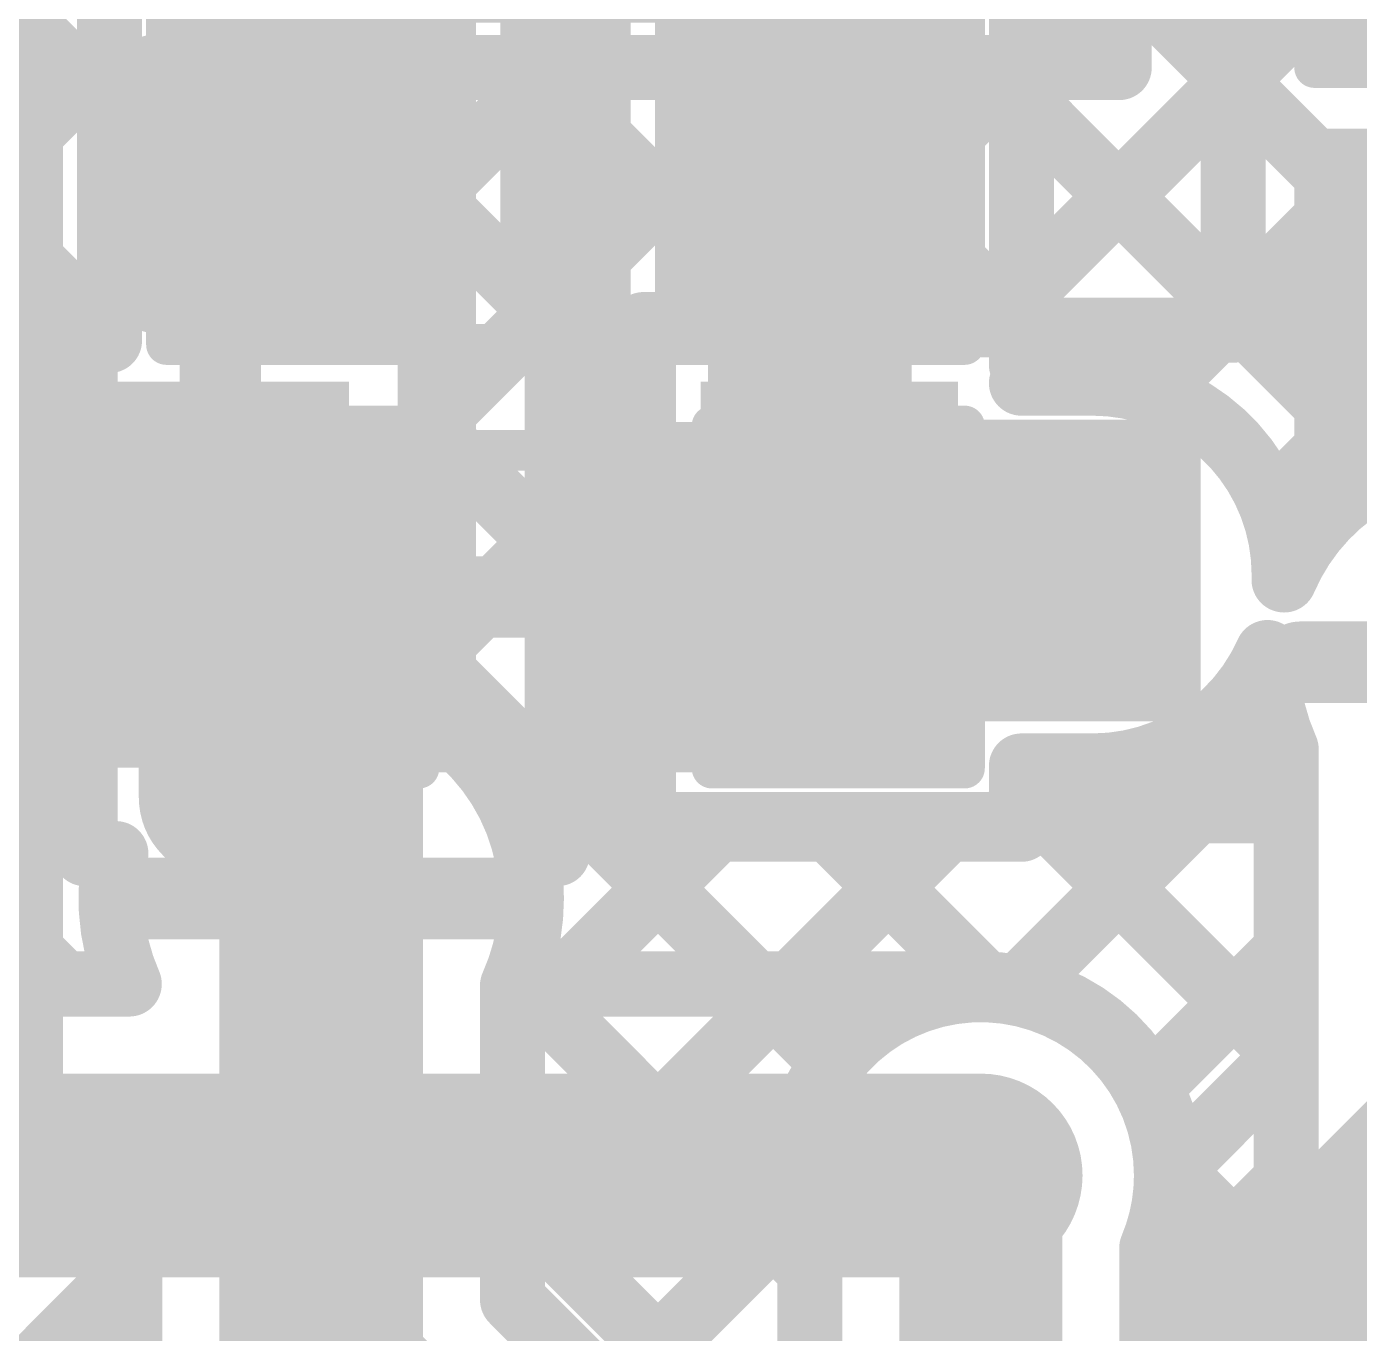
# Model space of a CAD drawing. Header units: millimetres. Extents: x 2.49 to 5.65, y 1.36 to 4.13.
# Drawn here: x 4.0378 to 4.2015, y 1.9676 to 2.128 of the extents above; entities that cross this region are included whole.
import ezdxf

# ---------------------------------------------------------------- set-up
doc = ezdxf.new("R2010")
doc.units = ezdxf.units.MM
doc.header["$MEASUREMENT"] = 0
for name, color, linetype in [('BottomLayer', 5, 'Continuous'), ('BottomOverlay', 54, 'Continuous'), ('BottomPaste', 16, 'Continuous'), ('BottomSolder', 6, 'Continuous'), ('MultiLayer', 9, 'Continuous'), ('TopLayer', 1, 'Continuous'), ('TopOverlay', 2, 'Continuous'), ('TopPaste', 8, 'Continuous'), ('TopSolder', 216, 'Continuous'), ('ViaHoleLayer', 16, 'Continuous')]:
    doc.layers.add(name, color=color, linetype=linetype)

# ---------------------------------------------------------------- blocks, each defined once
blk = doc.blocks.new('3_SSOP_12')
at = {"layer": 'TopLayer'}
for points in [[(-0.01181, 0.02756), (0.01181, 0.02756), (-0.01181, 0.06693), (0.01181, 0.06693)], [(-0.04921, -0.06693), (-0.02559, -0.06693), (-0.04921, -0.02756), (-0.02559, -0.02756)], [(0.02559, -0.06693), (0.04921, -0.06693), (0.02559, -0.02756), (0.04921, -0.02756)]]:
    blk.add_solid(points, dxfattribs=at)
at = {"layer": 'TopOverlay', "const_width": 0.005}
for points in [[(-0.06, -0.016), (-0.06, 0.033)], [(-0.06, 0.033), (-0.02, 0.033)], [(0.02, 0.033), (0.06, 0.033)], [(0.06, -0.016), (0.06, 0.033)], [(-0.015, -0.032), (0.015, -0.032)]]:
    blk.add_lwpolyline(points, dxfattribs=at)
at = {"layer": 'TopOverlay'}
for points, const_width in [([(-0.06125, 0.033, 1), (-0.05875, 0.033, 1)], 0.0025), ([(-0.06125, 0.033, 1), (-0.05875, 0.033, 1)], 0.0025), ([(-0.02125, 0.033, 1), (-0.01875, 0.033, 1)], 0.0025), ([(0.01875, 0.033, 1), (0.02125, 0.033, 1)], 0.0025), ([(0.05875, 0.033, 1), (0.06125, 0.033, 1)], 0.0025), ([(0.05875, 0.033, 1), (0.06125, 0.033, 1)], 0.0025), ([(-0.06125, -0.016, 1), (-0.05875, -0.016, 1)], 0.0025), ([(0.05875, -0.016, 1), (0.06125, -0.016, 1)], 0.0025), ([(-0.01625, -0.032, 1), (-0.01375, -0.032, 1)], 0.0025), ([(0.01375, -0.032, 1), (0.01625, -0.032, 1)], 0.0025), ([(-0.05839, -0.048, 1), (-0.06561, -0.048, 1)], 0.01), ([(-0.06811, -0.048, 1), (-0.06311, -0.048, 1)], 0.005), ([(-0.06089, -0.048, 1), (-0.05589, -0.048, 1)], 0.005)]:
    blk.add_lwpolyline(points, format="xyb", close=True, dxfattribs=dict(at, const_width=const_width))
at = {"layer": 'TopPaste'}
for points in [[(-0.01181, 0.02756), (0.01181, 0.02756), (-0.01181, 0.06693), (0.01181, 0.06693)], [(-0.04921, -0.06693), (-0.02559, -0.06693), (-0.04921, -0.02756), (-0.02559, -0.02756)], [(0.02559, -0.06693), (0.04921, -0.06693), (0.02559, -0.02756), (0.04921, -0.02756)]]:
    blk.add_solid(points, dxfattribs=at)
at = {"layer": 'TopSolder'}
for points in [[(-0.01581, 0.02356), (0.01581, 0.02356), (-0.01581, 0.07093), (0.01581, 0.07093)], [(-0.05321, -0.07093), (-0.02159, -0.07093), (-0.05321, -0.02356), (-0.02159, -0.02356)], [(0.02159, -0.07093), (0.05321, -0.07093), (0.02159, -0.02356), (0.05321, -0.02356)]]:
    blk.add_solid(points, dxfattribs=at)
blk = doc.blocks.new('R__0603_B_42')
at = {"layer": 'BottomLayer'}
for points in [[(-0.015, -0.0175), (-0.015, 0.0175), (-0.045, -0.0175), (-0.045, 0.0175)], [(0.045, -0.0175), (0.045, 0.0175), (0.015, -0.0175), (0.015, 0.0175)]]:
    blk.add_solid(points, dxfattribs=at)
at = {"layer": 'BottomOverlay', "const_width": 0.005}
for points in [[(-0.049, -0.021), (-0.049, 0.021)], [(-0.049, 0.021), (0.049, 0.021)], [(0.049, -0.021), (0.049, 0.021)], [(-0.049, -0.021), (0.049, -0.021)]]:
    blk.add_lwpolyline(points, dxfattribs=at)
at = {"layer": 'BottomOverlay', "const_width": 0.0025}
for points in [[(-0.05025, 0.021, 1), (-0.04775, 0.021, 1)], [(-0.05025, 0.021, 1), (-0.04775, 0.021, 1)], [(0.04775, 0.021, 1), (0.05025, 0.021, 1)], [(0.04775, 0.021, 1), (0.05025, 0.021, 1)], [(-0.05025, -0.021, 1), (-0.04775, -0.021, 1)], [(-0.05025, -0.021, 1), (-0.04775, -0.021, 1)], [(0.04775, -0.021, 1), (0.05025, -0.021, 1)], [(0.04775, -0.021, 1), (0.05025, -0.021, 1)]]:
    blk.add_lwpolyline(points, format="xyb", close=True, dxfattribs=at)
at = {"layer": 'BottomPaste'}
for points in [[(-0.015, -0.0175), (-0.015, 0.0175), (-0.045, -0.0175), (-0.045, 0.0175)], [(0.045, -0.0175), (0.045, 0.0175), (0.015, -0.0175), (0.015, 0.0175)]]:
    blk.add_solid(points, dxfattribs=at)
at = {"layer": 'BottomSolder'}
for points in [[(-0.011, -0.0215), (-0.011, 0.0215), (-0.049, -0.0215), (-0.049, 0.0215)], [(0.049, -0.0215), (0.049, 0.0215), (0.011, -0.0215), (0.011, 0.0215)]]:
    blk.add_solid(points, dxfattribs=at)
blk = doc.blocks.new('R__0603_51')
at = {"layer": 'TopLayer'}
for points in [[(-0.045, 0.0175), (-0.045, -0.0175), (-0.015, 0.0175), (-0.015, -0.0175)], [(0.015, 0.0175), (0.015, -0.0175), (0.045, 0.0175), (0.045, -0.0175)]]:
    blk.add_solid(points, dxfattribs=at)
at = {"layer": 'TopOverlay', "const_width": 0.005}
for points in [[(0.049, 0.021), (-0.049, 0.021)], [(-0.049, 0.021), (-0.049, -0.021)], [(0.049, 0.021), (0.049, -0.021)], [(0.049, -0.021), (-0.049, -0.021)]]:
    blk.add_lwpolyline(points, dxfattribs=at)
at = {"layer": 'TopOverlay', "const_width": 0.0025}
for points in [[(-0.05025, 0.021, 1), (-0.04775, 0.021, 1)], [(-0.05025, 0.021, 1), (-0.04775, 0.021, 1)], [(0.04775, 0.021, 1), (0.05025, 0.021, 1)], [(0.04775, 0.021, 1), (0.05025, 0.021, 1)], [(-0.05025, -0.021, 1), (-0.04775, -0.021, 1)], [(-0.05025, -0.021, 1), (-0.04775, -0.021, 1)], [(0.04775, -0.021, 1), (0.05025, -0.021, 1)], [(0.04775, -0.021, 1), (0.05025, -0.021, 1)]]:
    blk.add_lwpolyline(points, format="xyb", close=True, dxfattribs=at)
at = {"layer": 'TopPaste'}
for points in [[(-0.045, 0.0175), (-0.045, -0.0175), (-0.015, 0.0175), (-0.015, -0.0175)], [(0.015, 0.0175), (0.015, -0.0175), (0.045, 0.0175), (0.045, -0.0175)]]:
    blk.add_solid(points, dxfattribs=at)
at = {"layer": 'TopSolder'}
for points in [[(-0.049, 0.0215), (-0.049, -0.0215), (-0.011, 0.0215), (-0.011, -0.0215)], [(0.011, 0.0215), (0.011, -0.0215), (0.049, 0.0215), (0.049, -0.0215)]]:
    blk.add_solid(points, dxfattribs=at)
blk = doc.blocks.new('C__0603_B_100')
at = {"layer": 'BottomLayer'}
for points in [[(-0.015, -0.0175), (-0.015, 0.0175), (-0.045, -0.0175), (-0.045, 0.0175)], [(0.045, -0.0175), (0.045, 0.0175), (0.015, -0.0175), (0.015, 0.0175)]]:
    blk.add_solid(points, dxfattribs=at)
at = {"layer": 'BottomOverlay', "const_width": 0.005}
for points in [[(-0.018, 0.021), (-0.049, 0.021)], [(-0.049, 0.021), (-0.049, -0.021)], [(0.049, 0.021), (0.018, 0.021)], [(0.049, 0.021), (0.049, -0.021)], [(-0.018, -0.021), (-0.049, -0.021)], [(0.049, -0.021), (0.018, -0.021)]]:
    blk.add_lwpolyline(points, dxfattribs=at)
at = {"layer": 'BottomOverlay', "const_width": 0.0025}
for points in [[(-0.05025, 0.021, 1), (-0.04775, 0.021, 1)], [(-0.05025, 0.021, 1), (-0.04775, 0.021, 1)], [(-0.01925, 0.021, 1), (-0.01675, 0.021, 1)], [(0.01675, 0.021, 1), (0.01925, 0.021, 1)], [(0.04775, 0.021, 1), (0.05025, 0.021, 1)], [(0.04775, 0.021, 1), (0.05025, 0.021, 1)], [(-0.05025, -0.021, 1), (-0.04775, -0.021, 1)], [(-0.05025, -0.021, 1), (-0.04775, -0.021, 1)], [(-0.01925, -0.021, 1), (-0.01675, -0.021, 1)], [(0.01675, -0.021, 1), (0.01925, -0.021, 1)], [(0.04775, -0.021, 1), (0.05025, -0.021, 1)], [(0.04775, -0.021, 1), (0.05025, -0.021, 1)]]:
    blk.add_lwpolyline(points, format="xyb", close=True, dxfattribs=at)
at = {"layer": 'BottomPaste'}
for points in [[(-0.015, -0.0175), (-0.015, 0.0175), (-0.045, -0.0175), (-0.045, 0.0175)], [(0.045, -0.0175), (0.045, 0.0175), (0.015, -0.0175), (0.015, 0.0175)]]:
    blk.add_solid(points, dxfattribs=at)
at = {"layer": 'BottomSolder'}
for points in [[(-0.011, -0.0215), (-0.011, 0.0215), (-0.049, -0.0215), (-0.049, 0.0215)], [(0.049, -0.0215), (0.049, 0.0215), (0.011, -0.0215), (0.011, 0.0215)]]:
    blk.add_solid(points, dxfattribs=at)
blk = doc.blocks.new('C__0603_106')
at = {"layer": 'TopLayer'}
for points in [[(-0.045, 0.0175), (-0.045, -0.0175), (-0.015, 0.0175), (-0.015, -0.0175)], [(0.015, 0.0175), (0.015, -0.0175), (0.045, 0.0175), (0.045, -0.0175)]]:
    blk.add_solid(points, dxfattribs=at)
at = {"layer": 'TopOverlay', "const_width": 0.005}
for points in [[(-0.049, -0.021), (-0.049, 0.021)], [(-0.049, 0.021), (-0.018, 0.021)], [(0.018, 0.021), (0.049, 0.021)], [(0.049, -0.021), (0.049, 0.021)], [(-0.049, -0.021), (-0.018, -0.021)], [(0.018, -0.021), (0.049, -0.021)]]:
    blk.add_lwpolyline(points, dxfattribs=at)
at = {"layer": 'TopOverlay', "const_width": 0.0025}
for points in [[(-0.05025, 0.021, 1), (-0.04775, 0.021, 1)], [(-0.05025, 0.021, 1), (-0.04775, 0.021, 1)], [(-0.01925, 0.021, 1), (-0.01675, 0.021, 1)], [(0.01675, 0.021, 1), (0.01925, 0.021, 1)], [(0.04775, 0.021, 1), (0.05025, 0.021, 1)], [(0.04775, 0.021, 1), (0.05025, 0.021, 1)], [(-0.05025, -0.021, 1), (-0.04775, -0.021, 1)], [(-0.05025, -0.021, 1), (-0.04775, -0.021, 1)], [(-0.01925, -0.021, 1), (-0.01675, -0.021, 1)], [(0.01675, -0.021, 1), (0.01925, -0.021, 1)], [(0.04775, -0.021, 1), (0.05025, -0.021, 1)], [(0.04775, -0.021, 1), (0.05025, -0.021, 1)]]:
    blk.add_lwpolyline(points, format="xyb", close=True, dxfattribs=at)
at = {"layer": 'TopPaste'}
for points in [[(-0.045, 0.0175), (-0.045, -0.0175), (-0.015, 0.0175), (-0.015, -0.0175)], [(0.015, 0.0175), (0.015, -0.0175), (0.045, 0.0175), (0.045, -0.0175)]]:
    blk.add_solid(points, dxfattribs=at)
at = {"layer": 'TopSolder'}
for points in [[(-0.049, 0.0215), (-0.049, -0.0215), (-0.011, 0.0215), (-0.011, -0.0215)], [(0.011, 0.0215), (0.011, -0.0215), (0.049, 0.0215), (0.049, -0.0215)]]:
    blk.add_solid(points, dxfattribs=at)

msp = doc.modelspace()

# ---------------------------------------------------------------- linework, layer by layer
at = {"layer": 'BottomLayer'}
for points, const_width in [([(4.132, 2.112), (4.132, 2.159)], 0.025), ([(4.074, 2.11), (4.074, 2.156)], 0.025), ([(4.1555, 2.15189), (4.22008, 2.08731)], 0.008), ([(4.16, 2.12353), (4.18212, 2.14565)], 0.008), ([(4.1, 2.0895), (4.1, 2.1385)], 0.008), ([(4.108, 2.0865), (4.108, 2.1385)], 0.008), ([(4.16, 2.0865), (4.16, 2.1385)], 0.008), ([(4.16, 2.09525), (4.20031, 2.13556)], 0.008), ([(4.17611, 2.08307), (4.22854, 2.1355)], 0.008), ([(4.19064, 2.06932), (4.25682, 2.1355)], 0.008), ([(4.2001, 2.13558), (4.23422, 2.10146)], 0.008), ([(3.92034, 2.1325), (4.04234, 2.0105)], 0.008), ([(3.94862, 2.1325), (4.045, 2.03612)], 0.008), ([(3.9769, 2.1325), (4.045, 2.0644)], 0.008), ([(4.00519, 2.1325), (4.048, 2.08969)], 0.008), ([(4.03347, 2.1325), (4.048, 2.11797)], 0.008), ([(4.048, 2.0895), (4.048, 2.1325)], 0.008), ([(4.1, 2.1201), (4.108, 2.1281)], 0.008), ([(3.93383, 2.0105), (4.048, 2.12467)], 0.008), ([(4.1, 2.12254), (4.108, 2.11454)], 0.008), ([(4.16, 2.11911), (4.20552, 2.07359)], 0.008), ([(4.134, 2.058), (4.134, 2.11)], 0.025), ([(4.132, 2.112), (4.134, 2.11)], 0.02), ([(4.1, 2.09182), (4.108, 2.09982)], 0.008), ([(3.96212, 2.0105), (4.048, 2.09638)], 0.008), ([(4.1, 2.09426), (4.108, 2.08626)], 0.008), ([(4.045, 2.0265), (4.045, 2.0895)], 0.008), ([(4.103, 2.0265), (4.103, 2.0895)], 0.008), ([(4.16, 2.09083), (4.16657, 2.08426)], 0.008), ([(4.108, 2.0815), (4.108, 2.0865)], 0.008), ([(4.108, 2.0815), (4.108, 2.0865)], 0.008), ([(4.16, 2.08426), (4.16876, 2.08426)], 0.008), ([(4.108, 2.0295), (4.108, 2.0815)], 0.008), ([(4.103, 2.06653), (4.108, 2.07153)], 0.008), ([(4.134, 2.058), (4.13676, 2.06076)], 0.025), ([(4.13676, 2.06076), (4.16876, 2.06076)], 0.025), ([(4.074, 2.021), (4.074, 2.058)], 0.025), ([(3.9904, 2.0105), (4.045, 2.0651)], 0.008), ([(4.103, 2.06297), (4.108, 2.05797)], 0.008), ([(4.049, 2.058), (4.074, 2.058)], 0.01), ([(4.074, 2.058), (4.099, 2.058)], 0.01), ([(4.19419, 2.05), (4.216, 2.05)], 0.01), ([(4.103, 2.03825), (4.108, 2.04325)], 0.008), ([(4.15964, 2.01004), (4.1915, 2.04189)], 0.008), ([(4.18152, 2.04102), (4.1925, 2.03004)], 0.008), ([(4.1925, 2.00173), (4.1925, 2.03932)], 0.008), ([(4.16, 2.03726), (4.16876, 2.03726)], 0.008), ([(4.16, 2.0295), (4.16, 2.03726)], 0.008), ([(4.01868, 2.0105), (4.045, 2.03682)], 0.008), ([(4.103, 2.03469), (4.108, 2.02969)], 0.008), ([(4.16, 2.03426), (4.1925, 2.00176)], 0.008), ([(4.10354, 2.0105), (4.12254, 2.0295)], 0.008), ([(4.108, 2.0295), (4.16, 2.0295)], 0.008), ([(4.10819, 2.0295), (4.12719, 2.0105)], 0.008), ([(4.13182, 2.0105), (4.15082, 2.0295)], 0.008), ([(4.13647, 2.0295), (4.15548, 2.0105)], 0.008), ([(4.045, 2.0265), (4.04878, 2.0265)], 0.008), ([(4.09922, 2.0265), (4.103, 2.0265)], 0.008), ([(4.05219, 2.021), (4.074, 2.021)], 0.01), ([(4.074, 2.021), (4.09581, 2.021)], 0.01), ([(4.17581, 1.99792), (4.1925, 2.01461)], 0.008), ([(4.04697, 2.0105), (4.04946, 2.01299)], 0.008), ([(3.927, 2.0105), (4.05042, 2.0105)], 0.008), ([(4.09758, 2.0105), (4.155, 2.0105)], 0.008), ([(4.17849, 1.98772), (4.1925, 2.00173)], 0.008), ([(4.13, 1.906), (4.216, 1.992)], 0.025), ([(3.927, 1.987), (4.155, 1.987)], 0.025)]:
    msp.add_lwpolyline(points, dxfattribs=dict(at, const_width=const_width))
for points, const_width in [([(4.106, 2.1281, 1), (4.11, 2.1281, 1)], 0.004), ([(4.046, 2.12467, 1), (4.05, 2.12467, 1)], 0.004), ([(4.098, 2.12254, 1), (4.102, 2.12254, 1)], 0.004), ([(4.158, 2.12353, 1), (4.162, 2.12353, 1)], 0.004), ([(4.12575, 2.112, 1), (4.13825, 2.112, 1)], 0.0125), ([(4.098, 2.1201, 1), (4.102, 2.1201, 1)], 0.004), ([(4.158, 2.11911, 1), (4.162, 2.11911, 1)], 0.004), ([(4.046, 2.11797, 1), (4.05, 2.11797, 1)], 0.004), ([(4.06775, 2.11, 1), (4.08025, 2.11, 1)], 0.0125), ([(4.12775, 2.11, 1), (4.14025, 2.11, 1)], 0.0125), ([(4.127, 2.112, 1), (4.137, 2.112, 1)], 0.01), ([(4.129, 2.11, 1), (4.139, 2.11, 1)], 0.01), ([(4.106, 2.11454, 1), (4.11, 2.11454, 1)], 0.004), ([(4.106, 2.09982, 1), (4.11, 2.09982, 1)], 0.004), ([(4.046, 2.09638, 1), (4.05, 2.09638, 1)], 0.004), ([(4.098, 2.09426, 1), (4.102, 2.09426, 1)], 0.004), ([(4.158, 2.09525, 1), (4.162, 2.09525, 1)], 0.004), ([(4.098, 2.09182, 1), (4.102, 2.09182, 1)], 0.004), ([(4.043, 2.0895, 1), (4.047, 2.0895, 1)], 0.004), ([(4.046, 2.08969, 1), (4.05, 2.08969, 1)], 0.004), ([(4.046, 2.0895, 1), (4.05, 2.0895, 1)], 0.004), ([(4.098, 2.0895, 1), (4.102, 2.0895, 1)], 0.004), ([(4.101, 2.0895, 1), (4.105, 2.0895, 1)], 0.004), ([(4.158, 2.09083, 1), (4.162, 2.09083, 1)], 0.004), ([(4.106, 2.0865, 1), (4.11, 2.0865, 1)], 0.004), ([(4.106, 2.0865, 1), (4.11, 2.0865, 1)], 0.004), ([(4.106, 2.0865, 1), (4.11, 2.0865, 1)], 0.004), ([(4.106, 2.08626, 1), (4.11, 2.08626, 1)], 0.004), ([(4.158, 2.0865, 1), (4.162, 2.0865, 1)], 0.004), ([(4.158, 2.08426, 1), (4.162, 2.08426, 1)], 0.004), ([(4.16457, 2.08426, 1), (4.16857, 2.08426, 1)], 0.004), ([(4.16676, 2.08426, 1), (4.17076, 2.08426, 1)], 0.004), ([(4.16676, 2.08426, 1), (4.17076, 2.08426, 1)], 0.004), ([(4.17411, 2.08307, 1), (4.17811, 2.08307, 1)], 0.004), ([(4.106, 2.0815, 1), (4.11, 2.0815, 1)], 0.004), ([(4.106, 2.0815, 1), (4.11, 2.0815, 1)], 0.004), ([(4.106, 2.0815, 1), (4.11, 2.0815, 1)], 0.004), ([(4.106, 2.07153, 1), (4.11, 2.07153, 1)], 0.004), ([(4.13051, 2.06076, 1), (4.14301, 2.06076, 1)], 0.0125), ([(4.13051, 2.06076, 1), (4.14301, 2.06076, 1)], 0.0125), ([(4.16251, 2.06076, 1), (4.17501, 2.06076, 1)], 0.0125), ([(4.16285, 2.06076, 1), (4.17466, 2.06076, 1)], 0.01181), ([(4.18864, 2.06932, 1), (4.19264, 2.06932, 1)], 0.004), ([(4.06775, 2.058, 1), (4.08025, 2.058, 1)], 0.0125), ([(4.101, 2.06653, 1), (4.105, 2.06653, 1)], 0.004), ([(4.12775, 2.058, 1), (4.14025, 2.058, 1)], 0.0125), ([(4.12775, 2.058, 1), (4.14025, 2.058, 1)], 0.0125), ([(4.043, 2.0651, 1), (4.047, 2.0651, 1)], 0.004), ([(4.043, 2.0644, 1), (4.047, 2.0644, 1)], 0.004), ([(4.101, 2.06297, 1), (4.105, 2.06297, 1)], 0.004), ([(4.19025, 2.0601, 1), (4.19425, 2.0601, 1)], 0.004), ([(4.19026, 2.06076, 1), (4.19426, 2.06076, 1)], 0.004), ([(4.0465, 2.058, 1), (4.0515, 2.058, 1)], 0.005), ([(4.0715, 2.058, 1), (4.0765, 2.058, 1)], 0.005), ([(4.0715, 2.058, 1), (4.0765, 2.058, 1)], 0.005), ([(4.0965, 2.058, 1), (4.1015, 2.058, 1)], 0.005), ([(4.106, 2.05797, 1), (4.11, 2.05797, 1)], 0.004), ([(4.18822, 2.05118, 1), (4.19222, 2.05118, 1)], 0.004), ([(4.18822, 2.05118, 1), (4.19222, 2.05118, 1)], 0.004), ([(4.19169, 2.05, 1), (4.19669, 2.05, 1)], 0.005), ([(4.106, 2.04325, 1), (4.11, 2.04325, 1)], 0.004), ([(4.1895, 2.04189, 1), (4.1935, 2.04189, 1)], 0.004), ([(4.17952, 2.04102, 1), (4.18352, 2.04102, 1)], 0.004), ([(4.1905, 2.03932, 1), (4.1945, 2.03932, 1)], 0.004), ([(4.1905, 2.03932, 1), (4.1945, 2.03932, 1)], 0.004), ([(4.101, 2.03825, 1), (4.105, 2.03825, 1)], 0.004), ([(4.158, 2.03726, 1), (4.162, 2.03726, 1)], 0.004), ([(4.158, 2.03726, 1), (4.162, 2.03726, 1)], 0.004), ([(4.16676, 2.03726, 1), (4.17076, 2.03726, 1)], 0.004), ([(4.16676, 2.03726, 1), (4.17076, 2.03726, 1)], 0.004), ([(4.043, 2.03682, 1), (4.047, 2.03682, 1)], 0.004), ([(4.043, 2.03612, 1), (4.047, 2.03612, 1)], 0.004), ([(4.101, 2.03469, 1), (4.105, 2.03469, 1)], 0.004), ([(4.158, 2.03426, 1), (4.162, 2.03426, 1)], 0.004), ([(4.06775, 2.021, 1), (4.08025, 2.021, 1)], 0.0125), ([(4.06809, 2.021, 1), (4.07991, 2.021, 1)], 0.01181), ([(4.106, 2.02969, 1), (4.11, 2.02969, 1)], 0.004), ([(4.106, 2.0295, 1), (4.11, 2.0295, 1)], 0.004), ([(4.106, 2.0295, 1), (4.11, 2.0295, 1)], 0.004), ([(4.10619, 2.0295, 1), (4.11019, 2.0295, 1)], 0.004), ([(4.12054, 2.0295, 1), (4.12454, 2.0295, 1)], 0.004), ([(4.13447, 2.0295, 1), (4.13847, 2.0295, 1)], 0.004), ([(4.14882, 2.0295, 1), (4.15282, 2.0295, 1)], 0.004), ([(4.158, 2.0295, 1), (4.162, 2.0295, 1)], 0.004), ([(4.158, 2.0295, 1), (4.162, 2.0295, 1)], 0.004), ([(4.1905, 2.03004, 1), (4.1945, 2.03004, 1)], 0.004), ([(4.043, 2.0265, 1), (4.047, 2.0265, 1)], 0.004), ([(4.043, 2.0265, 1), (4.047, 2.0265, 1)], 0.004), ([(4.04678, 2.0265, 1), (4.05078, 2.0265, 1)], 0.004), ([(4.04678, 2.0265, 1), (4.05078, 2.0265, 1)], 0.004), ([(4.09722, 2.0265, 1), (4.10122, 2.0265, 1)], 0.004), ([(4.09722, 2.0265, 1), (4.10122, 2.0265, 1)], 0.004), ([(4.101, 2.0265, 1), (4.105, 2.0265, 1)], 0.004), ([(4.101, 2.0265, 1), (4.105, 2.0265, 1)], 0.004), ([(4.04969, 2.021, 1), (4.05469, 2.021, 1)], 0.005), ([(4.0715, 2.021, 1), (4.0765, 2.021, 1)], 0.005), ([(4.0715, 2.021, 1), (4.0765, 2.021, 1)], 0.005), ([(4.09331, 2.021, 1), (4.09831, 2.021, 1)], 0.005), ([(4.09781, 2.021, 1), (4.10181, 2.021, 1)], 0.004), ([(4.09781, 2.021, 1), (4.10181, 2.021, 1)], 0.004), ([(4.1905, 2.01461, 1), (4.1945, 2.01461, 1)], 0.004), ([(4.04746, 2.01299, 1), (4.05146, 2.01299, 1)], 0.004), ([(4.04034, 2.0105, 1), (4.04434, 2.0105, 1)], 0.004), ([(4.04497, 2.0105, 1), (4.04897, 2.0105, 1)], 0.004), ([(4.04842, 2.0105, 1), (4.05242, 2.0105, 1)], 0.004), ([(4.04842, 2.0105, 1), (4.05242, 2.0105, 1)], 0.004), ([(4.09558, 2.0105, 1), (4.09958, 2.0105, 1)], 0.004), ([(4.09558, 2.0105, 1), (4.09958, 2.0105, 1)], 0.004), ([(4.10154, 2.0105, 1), (4.10554, 2.0105, 1)], 0.004), ([(4.12519, 2.0105, 1), (4.12919, 2.0105, 1)], 0.004), ([(4.12982, 2.0105, 1), (4.13382, 2.0105, 1)], 0.004), ([(4.153, 2.0105, 1), (4.157, 2.0105, 1)], 0.004), ([(4.153, 2.0105, 1), (4.157, 2.0105, 1)], 0.004), ([(4.15348, 2.0105, 1), (4.15748, 2.0105, 1)], 0.004), ([(4.15764, 2.01004, 1), (4.16164, 2.01004, 1)], 0.004), ([(4.1905, 2.00176, 1), (4.1945, 2.00176, 1)], 0.004), ([(4.1905, 2.00173, 1), (4.1945, 2.00173, 1)], 0.004), ([(4.1905, 2.00173, 1), (4.1945, 2.00173, 1)], 0.004), ([(4.17381, 1.99792, 1), (4.17781, 1.99792, 1)], 0.004), ([(4.14875, 1.987, 1), (4.16125, 1.987, 1)], 0.0125), ([(4.14909, 1.987, 1), (4.16091, 1.987, 1)], 0.01181), ([(4.17649, 1.98772, 1), (4.18049, 1.98772, 1)], 0.004), ([(4.17649, 1.98772, 1), (4.18049, 1.98772, 1)], 0.004)]:
    msp.add_lwpolyline(points, format="xyb", close=True, dxfattribs=dict(at, const_width=const_width))
at = {"layer": 'BottomLayer', "const_width": 0.008}
for points in [[(4.16876, 2.08426, -0.414214), (4.19226, 2.06076)], [(4.19225, 2.0601, -0.205257), (4.20693, 2.07417)], [(4.19022, 2.05118, -0.295978), (4.16876, 2.03726)], [(4.1925, 2.03932, -0.118572), (4.19022, 2.05118)], [(4.05042, 2.0105, -0.15976), (4.04878, 2.0265)], [(4.09922, 2.0265, -0.053735), (4.09981, 2.021)], [(4.09981, 2.021, -0.105123), (4.09758, 2.0105)], [(4.155, 2.0105, -0.405231), (4.17849, 1.98772)]]:
    msp.add_lwpolyline(points, format="xyb", dxfattribs=at)
at = {"layer": 'MultiLayer', "const_width": 0.01181}
for points in [[(4.16285, 2.06076, 1), (4.17466, 2.06076, 1)], [(4.06809, 2.021, 1), (4.07991, 2.021, 1)], [(4.14909, 1.987, 1), (4.16091, 1.987, 1)]]:
    msp.add_lwpolyline(points, format="xyb", close=True, dxfattribs=at)
at = {"layer": 'TopLayer'}
for points, const_width in [([(4.03229, 1.9869), (4.03229, 2.26371)], 0.02), ([(4.172, 2.123), (4.172, 2.184)], 0.008), ([(4.186, 2.1235), (4.186, 2.1755)], 0.008), ([(4.172, 2.13539), (4.186, 2.12139)], 0.008), ([(4.05329, 2.123), (4.172, 2.123)], 0.008), ([(4.05329, 2.10167), (4.07462, 2.123)], 0.008), ([(4.05329, 2.09444), (4.05329, 2.123)], 0.008), ([(4.07126, 2.123), (4.11359, 2.08067)], 0.008), ([(4.07434, 2.09444), (4.1029, 2.123)], 0.008), ([(4.08741, 2.07923), (4.13118, 2.123)], 0.008), ([(4.09954, 2.123), (4.1311, 2.09144)], 0.008), ([(4.12783, 2.123), (4.16007, 2.09076)], 0.008), ([(4.12791, 2.09144), (4.15947, 2.123)], 0.008), ([(4.15611, 2.123), (4.186, 2.09311)], 0.008), ([(4.186, 2.1125), (4.186, 2.1235)], 0.008), ([(4.186, 2.1125), (4.186, 2.1235)], 0.008), ([(4.15619, 2.09144), (4.186, 2.12125)], 0.008), ([(4.05329, 2.11269), (4.07153, 2.09444)], 0.008), ([(4.186, 2.09076), (4.186, 2.1125)], 0.008), ([(4.05329, 2.09444), (4.08741, 2.09444)], 0.008), ([(4.08741, 2.04305), (4.08741, 2.09444)], 0.008), ([(4.18379, 2.09076), (4.186, 2.09296)], 0.008), ([(4.19, 2.092), (4.215, 2.092)], 0.01), ([(4.0616, 2.06076), (4.0616, 2.09044)], 0.01), ([(4.11359, 2.09144), (4.15921, 2.09144)], 0.008), ([(4.11359, 2.03007), (4.11359, 2.09144)], 0.008), ([(4.15921, 2.09076), (4.186, 2.09076)], 0.008), ([(4.08741, 2.07856), (4.11359, 2.05238)], 0.008), ([(4.08741, 2.05094), (4.11359, 2.07712)], 0.008), ([(4.0616, 2.0334), (4.0616, 2.06076)], 0.02), ([(4.0616, 2.06076), (4.08341, 2.06076)], 0.01), ([(4.08741, 2.05028), (4.13686, 2.00083)], 0.008), ([(4.09716, 2.0324), (4.11359, 2.04884)], 0.008), ([(4.0616, 2.0334), (4.074, 2.021)], 0.02), ([(4.1925, 2.03176), (4.1925, 2.03932)], 0.008), ([(4.15905, 2.00945), (4.18136, 2.03176)], 0.008), ([(4.15921, 2.03176), (4.1925, 2.03176)], 0.008), ([(4.1625, 2.03176), (4.1925, 2.00176)], 0.008), ([(4.1925, 1.9392), (4.1925, 2.03176)], 0.008), ([(4.074, 1.962), (4.074, 2.021)], 0.025), ([(4.0975, 2.00446), (4.12311, 2.03007)], 0.008), ([(4.0975, 1.97618), (4.15139, 2.03007)], 0.008), ([(4.11359, 2.03007), (4.15921, 2.03007)], 0.008), ([(4.1359, 2.03007), (4.15619, 2.00978)], 0.008), ([(4.074, 2.021), (4.09581, 2.021)], 0.01), ([(4.1753, 1.99741), (4.1925, 2.01461)], 0.008), ([(4.09797, 2.01143), (4.134, 1.9754)], 0.008), ([(4.0975, 1.97173), (4.0975, 2.01032)], 0.008), ([(3.95252, 1.90713), (4.03229, 1.9869)], 0.02), ([(4.155, 1.947), (4.155, 1.987)], 0.02), ([(4.17778, 1.98819), (4.1925, 1.97347)], 0.008), ([(4.176, 1.96983), (4.1925, 1.98633)], 0.008), ([(4.0975, 1.98362), (4.134, 1.94712)], 0.008), ([(4.10942, 1.95981), (4.13255, 1.98295)], 0.008), ([(4.134, 1.947), (4.134, 1.97809)], 0.008), ([(4.176, 1.9557), (4.176, 1.97809)], 0.008), ([(4.0505, 1.962), (4.0505, 1.97644)], 0.008), ([(4.00727, 1.93218), (4.0471, 1.97201)], 0.008), ([(4.0975, 1.97173), (4.13907, 1.93017)], 0.008), ([(4.074, 1.962), (4.13, 1.906)], 0.025)]:
    msp.add_lwpolyline(points, dxfattribs=dict(at, const_width=const_width))
for points, const_width in [([(4.05129, 2.123, 1), (4.05529, 2.123, 1)], 0.004), ([(4.05129, 2.123, 1), (4.05529, 2.123, 1)], 0.004), ([(4.06926, 2.123, 1), (4.07326, 2.123, 1)], 0.004), ([(4.07262, 2.123, 1), (4.07662, 2.123, 1)], 0.004), ([(4.09754, 2.123, 1), (4.10154, 2.123, 1)], 0.004), ([(4.1009, 2.123, 1), (4.1049, 2.123, 1)], 0.004), ([(4.12583, 2.123, 1), (4.12983, 2.123, 1)], 0.004), ([(4.12918, 2.123, 1), (4.13318, 2.123, 1)], 0.004), ([(4.15411, 2.123, 1), (4.15811, 2.123, 1)], 0.004), ([(4.15747, 2.123, 1), (4.16147, 2.123, 1)], 0.004), ([(4.17, 2.123, 1), (4.174, 2.123, 1)], 0.004), ([(4.17, 2.123, 1), (4.174, 2.123, 1)], 0.004), ([(4.184, 2.1235, 1), (4.188, 2.1235, 1)], 0.004), ([(4.184, 2.1235, 1), (4.188, 2.1235, 1)], 0.004), ([(4.184, 2.1235, 1), (4.188, 2.1235, 1)], 0.004), ([(4.184, 2.12139, 1), (4.188, 2.12139, 1)], 0.004), ([(4.184, 2.12125, 1), (4.188, 2.12125, 1)], 0.004), ([(4.05129, 2.11269, 1), (4.05529, 2.11269, 1)], 0.004), ([(4.184, 2.1125, 1), (4.188, 2.1125, 1)], 0.004), ([(4.184, 2.1125, 1), (4.188, 2.1125, 1)], 0.004), ([(4.184, 2.1125, 1), (4.188, 2.1125, 1)], 0.004), ([(4.05129, 2.10167, 1), (4.05529, 2.10167, 1)], 0.004), ([(4.05129, 2.09444, 1), (4.05529, 2.09444, 1)], 0.004), ([(4.05129, 2.09444, 1), (4.05529, 2.09444, 1)], 0.004), ([(4.06953, 2.09444, 1), (4.07353, 2.09444, 1)], 0.004), ([(4.07234, 2.09444, 1), (4.07634, 2.09444, 1)], 0.004), ([(4.08541, 2.09444, 1), (4.08941, 2.09444, 1)], 0.004), ([(4.08541, 2.09444, 1), (4.08941, 2.09444, 1)], 0.004), ([(4.184, 2.09311, 1), (4.188, 2.09311, 1)], 0.004), ([(4.184, 2.09296, 1), (4.188, 2.09296, 1)], 0.004), ([(4.1875, 2.092, 1), (4.1925, 2.092, 1)], 0.005), ([(4.0591, 2.09044, 1), (4.0641, 2.09044, 1)], 0.005), ([(4.11159, 2.09144, 1), (4.11559, 2.09144, 1)], 0.004), ([(4.11159, 2.09144, 1), (4.11559, 2.09144, 1)], 0.004), ([(4.12591, 2.09144, 1), (4.12991, 2.09144, 1)], 0.004), ([(4.1291, 2.09144, 1), (4.1331, 2.09144, 1)], 0.004), ([(4.15419, 2.09144, 1), (4.15819, 2.09144, 1)], 0.004), ([(4.15721, 2.09144, 1), (4.16121, 2.09144, 1)], 0.004), ([(4.15721, 2.09076, 1), (4.16121, 2.09076, 1)], 0.004), ([(4.15807, 2.09076, 1), (4.16207, 2.09076, 1)], 0.004), ([(4.18179, 2.09076, 1), (4.18579, 2.09076, 1)], 0.004), ([(4.184, 2.09076, 1), (4.188, 2.09076, 1)], 0.004), ([(4.184, 2.09076, 1), (4.188, 2.09076, 1)], 0.004), ([(4.11159, 2.08067, 1), (4.11559, 2.08067, 1)], 0.004), ([(4.08541, 2.07923, 1), (4.08941, 2.07923, 1)], 0.004), ([(4.08541, 2.07856, 1), (4.08941, 2.07856, 1)], 0.004), ([(4.11159, 2.07712, 1), (4.11559, 2.07712, 1)], 0.004), ([(4.16285, 2.06076, 1), (4.17466, 2.06076, 1)], 0.01181), ([(4.0566, 2.06076, 1), (4.0666, 2.06076, 1)], 0.01), ([(4.0591, 2.06076, 1), (4.0641, 2.06076, 1)], 0.005), ([(4.0591, 2.06076, 1), (4.0641, 2.06076, 1)], 0.005), ([(4.08091, 2.06076, 1), (4.08591, 2.06076, 1)], 0.005), ([(4.11159, 2.05238, 1), (4.11559, 2.05238, 1)], 0.004), ([(4.08541, 2.05094, 1), (4.08941, 2.05094, 1)], 0.004), ([(4.08541, 2.05028, 1), (4.08941, 2.05028, 1)], 0.004), ([(4.11159, 2.04884, 1), (4.11559, 2.04884, 1)], 0.004), ([(4.08541, 2.04305, 1), (4.08941, 2.04305, 1)], 0.004), ([(4.08541, 2.04305, 1), (4.08941, 2.04305, 1)], 0.004), ([(4.0566, 2.0334, 1), (4.0666, 2.0334, 1)], 0.01), ([(4.0566, 2.0334, 1), (4.0666, 2.0334, 1)], 0.01), ([(4.1905, 2.03932, 1), (4.1945, 2.03932, 1)], 0.004), ([(4.09516, 2.0324, 1), (4.09916, 2.0324, 1)], 0.004), ([(4.15721, 2.03176, 1), (4.16121, 2.03176, 1)], 0.004), ([(4.1605, 2.03176, 1), (4.1645, 2.03176, 1)], 0.004), ([(4.17936, 2.03176, 1), (4.18336, 2.03176, 1)], 0.004), ([(4.1905, 2.03176, 1), (4.1945, 2.03176, 1)], 0.004), ([(4.1905, 2.03176, 1), (4.1945, 2.03176, 1)], 0.004), ([(4.1905, 2.03176, 1), (4.1945, 2.03176, 1)], 0.004), ([(4.06775, 2.021, 1), (4.08025, 2.021, 1)], 0.0125), ([(4.06809, 2.021, 1), (4.07991, 2.021, 1)], 0.01181), ([(4.11159, 2.03007, 1), (4.11559, 2.03007, 1)], 0.004), ([(4.11159, 2.03007, 1), (4.11559, 2.03007, 1)], 0.004), ([(4.12111, 2.03007, 1), (4.12511, 2.03007, 1)], 0.004), ([(4.1339, 2.03007, 1), (4.1379, 2.03007, 1)], 0.004), ([(4.14939, 2.03007, 1), (4.15339, 2.03007, 1)], 0.004), ([(4.15721, 2.03007, 1), (4.16121, 2.03007, 1)], 0.004), ([(4.069, 2.021, 1), (4.079, 2.021, 1)], 0.01), ([(4.0715, 2.021, 1), (4.0765, 2.021, 1)], 0.005), ([(4.09331, 2.021, 1), (4.09831, 2.021, 1)], 0.005), ([(4.09781, 2.021, 1), (4.10181, 2.021, 1)], 0.004), ([(4.09781, 2.021, 1), (4.10181, 2.021, 1)], 0.004), ([(4.1905, 2.01461, 1), (4.1945, 2.01461, 1)], 0.004), ([(4.09597, 2.01143, 1), (4.09997, 2.01143, 1)], 0.004), ([(4.0955, 2.01032, 1), (4.0995, 2.01032, 1)], 0.004), ([(4.0955, 2.01032, 1), (4.0995, 2.01032, 1)], 0.004), ([(4.15419, 2.00978, 1), (4.15819, 2.00978, 1)], 0.004), ([(4.15705, 2.00945, 1), (4.16105, 2.00945, 1)], 0.004), ([(4.0955, 2.00446, 1), (4.0995, 2.00446, 1)], 0.004), ([(4.1905, 2.00176, 1), (4.1945, 2.00176, 1)], 0.004), ([(4.13486, 2.00083, 1), (4.13886, 2.00083, 1)], 0.004), ([(4.1733, 1.99741, 1), (4.1773, 1.99741, 1)], 0.004), ([(4.14909, 1.987, 1), (4.16091, 1.987, 1)], 0.01181), ([(4.02729, 1.9869, 1), (4.03729, 1.9869, 1)], 0.01), ([(4.02729, 1.9869, 1), (4.03729, 1.9869, 1)], 0.01), ([(4.15, 1.987, 1), (4.16, 1.987, 1)], 0.01), ([(4.17578, 1.98819, 1), (4.17978, 1.98819, 1)], 0.004), ([(4.17581, 1.987, 1), (4.17981, 1.987, 1)], 0.004), ([(4.17581, 1.987, 1), (4.17981, 1.987, 1)], 0.004), ([(4.1905, 1.98633, 1), (4.1945, 1.98633, 1)], 0.004), ([(4.0955, 1.98362, 1), (4.0995, 1.98362, 1)], 0.004), ([(4.13055, 1.98295, 1), (4.13455, 1.98295, 1)], 0.004), ([(4.132, 1.97809, 1), (4.136, 1.97809, 1)], 0.004), ([(4.132, 1.97809, 1), (4.136, 1.97809, 1)], 0.004), ([(4.174, 1.97809, 1), (4.178, 1.97809, 1)], 0.004), ([(4.174, 1.97809, 1), (4.178, 1.97809, 1)], 0.004), ([(4.0485, 1.97644, 1), (4.0525, 1.97644, 1)], 0.004), ([(4.0485, 1.97644, 1), (4.0525, 1.97644, 1)], 0.004), ([(4.0485, 1.97644, 1), (4.0525, 1.97644, 1)], 0.004), ([(4.0955, 1.97618, 1), (4.0995, 1.97618, 1)], 0.004), ([(4.132, 1.9754, 1), (4.136, 1.9754, 1)], 0.004), ([(4.1905, 1.97347, 1), (4.1945, 1.97347, 1)], 0.004), ([(4.0451, 1.97201, 1), (4.0491, 1.97201, 1)], 0.004), ([(4.0451, 1.97201, 1), (4.0491, 1.97201, 1)], 0.004), ([(4.04514, 1.97205, 1), (4.04914, 1.97205, 1)], 0.004), ([(4.0955, 1.97173, 1), (4.0995, 1.97173, 1)], 0.004), ([(4.0955, 1.97173, 1), (4.0995, 1.97173, 1)], 0.004), ([(4.06775, 1.962, 1), (4.08025, 1.962, 1)], 0.0125), ([(4.06775, 1.962, 1), (4.08025, 1.962, 1)], 0.0125), ([(4.174, 1.96983, 1), (4.178, 1.96983, 1)], 0.004)]:
    msp.add_lwpolyline(points, format="xyb", close=True, dxfattribs=dict(at, const_width=const_width))
at = {"layer": 'TopLayer', "const_width": 0.008}
for points in [[(4.08741, 2.04305, -0.261878), (4.09981, 2.021)], [(4.09981, 2.021, -0.107003), (4.0975, 2.01032)], [(4.134, 1.97809, -1.223773), (4.17781, 1.987)], [(4.17781, 1.987, -0.100628), (4.176, 1.97809)], [(4.0505, 1.97644, -0.066768), (4.0471, 1.97201)], [(4.0505, 1.97644, -0.066168), (4.04714, 1.97205)]]:
    msp.add_lwpolyline(points, format="xyb", dxfattribs=at)
at = {"layer": 'TopLayer'}
msp.add_solid([(4.182, 2.04276), (4.182, 2.07976), (4.125, 2.04276), (4.125, 2.07976)], dxfattribs=at)
at = {"layer": 'ViaHoleLayer', "const_width": 0.00591}
for points in [[(4.1658, 2.06076, 1), (4.17171, 2.06076, 1)], [(4.07105, 2.021, 1), (4.07695, 2.021, 1)], [(4.15205, 1.987, 1), (4.15795, 1.987, 1)]]:
    msp.add_lwpolyline(points, format="xyb", close=True, dxfattribs=at)

# ---------------------------------------------------------------- block references
for name, p, rotation in [('3_SSOP_12', (4.099, 2.108), 360), ('C__0603_106', (4.245, 2.144), 360), ('R__0603_B_42', (4.104, 2.11), 360), ('R__0603_51', (4.245, 2.092), 180), ('C__0603_B_100', (4.104, 2.058), 180)]:
    msp.add_blockref(name, p, dxfattribs=dict(rotation=rotation))

doc.saveas('drawing.dxf')
